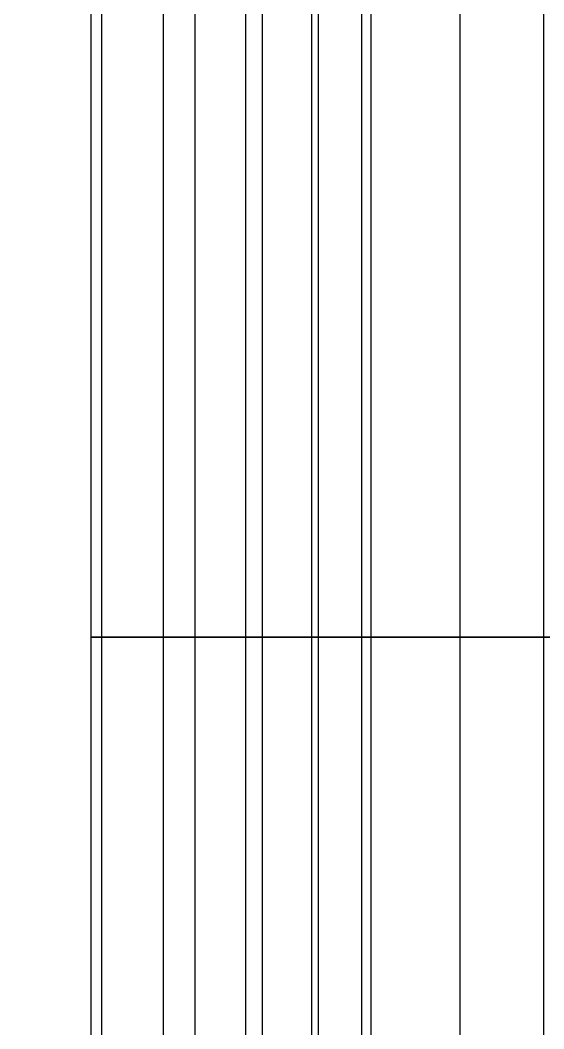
# Model space of a CAD drawing. Extents: x -60 to 60, y 140 to 264.
# Drawn here: x -57.097 to -56.657, y 197.172 to 198.017 of the extents above; entities that cross this region are included whole.
import ezdxf

# ---------------------------------------------------------------- set-up
doc = ezdxf.new("R2010")
doc.units = 0
doc.layers.add('Cut051011', color=7, linetype='CONTINUOUS')

msp = doc.modelspace()

# ---------------------------------------------------------------- linework, layer by layer
at = {"layer": 'Cut051011'}
for p, q in [((-57.037, 197.5, 599.259), (-57.037, 200.5, 599.259)), ((-57.037, 197.5, 599.259), (-57.037, 200.5, 599.259)), ((-57.037, 197.5, 600.741), (-57.037, 200.5, 600.741)), ((-57.037, 197.5, 600.741), (-57.037, 200.5, 600.741)), ((-57.0281, 197.5, 598.75), (-57.0281, 200.5, 598.75)), ((-57.0281, 197.5, 598.75), (-57.0281, 200.5, 598.75)), ((-57.0281, 197.5, 601.25), (-57.0281, 200.5, 601.25)), ((-57.0281, 197.5, 601.25), (-57.0281, 200.5, 601.25)), ((-56.9763, 197.5, 597.268), (-56.9763, 200.5, 597.268)), ((-56.9763, 197.5, 597.268), (-56.9763, 200.5, 597.268)), ((-56.9763, 197.5, 602.732), (-56.9763, 200.5, 602.732)), ((-56.9763, 197.5, 602.732), (-56.9763, 200.5, 602.732)), ((-56.9497, 197.5, 596.761), (-56.9497, 200.5, 596.761)), ((-56.9497, 197.5, 596.761), (-56.9497, 200.5, 596.761)), ((-56.9497, 197.5, 603.239), (-56.9497, 200.5, 603.239)), ((-56.9497, 197.5, 603.239), (-56.9497, 200.5, 603.239)), ((-56.9072, 197.5, 599.409), (-56.9072, 200.5, 599.409)), ((-56.9072, 197.5, 599.409), (-56.9072, 200.5, 599.409)), ((-56.9072, 197.5, 600.591), (-56.9072, 200.5, 600.591)), ((-56.9072, 197.5, 600.591), (-56.9072, 200.5, 600.591)), ((-56.8931, 197.5, 598.605), (-56.8931, 200.5, 598.605)), ((-56.8931, 197.5, 598.605), (-56.8931, 200.5, 598.605)), ((-56.8931, 197.5, 601.395), (-56.8931, 200.5, 601.395)), ((-56.8931, 197.5, 601.395), (-56.8931, 200.5, 601.395)), ((-56.8519, 197.5, 597.423), (-56.8519, 200.5, 597.423)), ((-56.8519, 197.5, 597.423), (-56.8519, 200.5, 597.423)), ((-56.8519, 197.5, 602.577), (-56.8519, 200.5, 602.577)), ((-56.8519, 197.5, 602.577), (-56.8519, 200.5, 602.577)), ((-56.8463, 197.5, 595.282), (-56.8463, 200.5, 595.282)), ((-56.8463, 197.5, 595.282), (-56.8463, 200.5, 595.282)), ((-56.8463, 197.5, 604.718), (-56.8463, 200.5, 604.718)), ((-56.8463, 197.5, 604.718), (-56.8463, 200.5, 604.718)), ((-56.8098, 197.5, 596.62), (-56.8098, 200.5, 596.62)), ((-56.8098, 197.5, 596.62), (-56.8098, 200.5, 596.62)), ((-56.8098, 197.5, 603.38), (-56.8098, 200.5, 603.38)), ((-56.8098, 197.5, 603.38), (-56.8098, 200.5, 603.38)), ((-56.802, 197.5, 594.775), (-56.802, 200.5, 594.775)), ((-56.802, 197.5, 594.775), (-56.802, 200.5, 594.775)), ((-56.802, 197.5, 605.225), (-56.802, 200.5, 605.225)), ((-56.802, 197.5, 605.225), (-56.802, 200.5, 605.225)), ((-56.7273, 197.5, 595.441), (-56.7273, 200.5, 595.441)), ((-56.7273, 197.5, 595.441), (-56.7273, 200.5, 595.441)), ((-56.7273, 197.5, 604.559), (-56.7273, 200.5, 604.559)), ((-56.7273, 197.5, 604.559), (-56.7273, 200.5, 604.559)), ((-56.6572, 197.5, 594.639), (-56.6572, 200.5, 594.639)), ((-56.6572, 197.5, 594.639), (-56.6572, 200.5, 594.639)), ((-56.6572, 197.5, 605.361), (-56.6572, 200.5, 605.361)), ((-56.6572, 197.5, 605.361), (-56.6572, 200.5, 605.361)), ((-57.037, 194.5, 599.259), (-57.037, 197.5, 599.259)), ((-57.037, 194.5, 599.259), (-57.037, 197.5, 599.259)), ((-57.037, 194.5, 600.741), (-57.037, 197.5, 600.741)), ((-57.037, 194.5, 600.741), (-57.037, 197.5, 600.741)), ((-57.0281, 194.5, 598.75), (-57.0281, 197.5, 598.75)), ((-57.0281, 194.5, 598.75), (-57.0281, 197.5, 598.75)), ((-57.0281, 194.5, 601.25), (-57.0281, 197.5, 601.25)), ((-57.0281, 194.5, 601.25), (-57.0281, 197.5, 601.25)), ((-56.9763, 194.5, 597.268), (-56.9763, 197.5, 597.268)), ((-56.9763, 194.5, 597.268), (-56.9763, 197.5, 597.268)), ((-56.9763, 194.5, 602.732), (-56.9763, 197.5, 602.732)), ((-56.9763, 194.5, 602.732), (-56.9763, 197.5, 602.732)), ((-56.9497, 194.5, 596.761), (-56.9497, 197.5, 596.761)), ((-56.9497, 194.5, 596.761), (-56.9497, 197.5, 596.761)), ((-56.9497, 194.5, 603.239), (-56.9497, 197.5, 603.239)), ((-56.9497, 194.5, 603.239), (-56.9497, 197.5, 603.239)), ((-56.9072, 194.5, 599.409), (-56.9072, 197.5, 599.409)), ((-56.9072, 194.5, 599.409), (-56.9072, 197.5, 599.409)), ((-56.9072, 194.5, 600.591), (-56.9072, 197.5, 600.591)), ((-56.9072, 194.5, 600.591), (-56.9072, 197.5, 600.591)), ((-56.8931, 194.5, 598.605), (-56.8931, 197.5, 598.605)), ((-56.8931, 194.5, 598.605), (-56.8931, 197.5, 598.605)), ((-56.8931, 194.5, 601.395), (-56.8931, 197.5, 601.395)), ((-56.8931, 194.5, 601.395), (-56.8931, 197.5, 601.395)), ((-56.8519, 194.5, 597.423), (-56.8519, 197.5, 597.423)), ((-56.8519, 194.5, 597.423), (-56.8519, 197.5, 597.423)), ((-56.8519, 194.5, 602.577), (-56.8519, 197.5, 602.577)), ((-56.8519, 194.5, 602.577), (-56.8519, 197.5, 602.577)), ((-56.8463, 194.5, 595.282), (-56.8463, 197.5, 595.282)), ((-56.8463, 194.5, 595.282), (-56.8463, 197.5, 595.282)), ((-56.8463, 194.5, 604.718), (-56.8463, 197.5, 604.718)), ((-56.8463, 194.5, 604.718), (-56.8463, 197.5, 604.718)), ((-56.8098, 194.5, 596.62), (-56.8098, 197.5, 596.62)), ((-56.8098, 194.5, 596.62), (-56.8098, 197.5, 596.62)), ((-56.8098, 194.5, 603.38), (-56.8098, 197.5, 603.38)), ((-56.8098, 194.5, 603.38), (-56.8098, 197.5, 603.38)), ((-56.802, 194.5, 594.775), (-56.802, 197.5, 594.775)), ((-56.802, 194.5, 594.775), (-56.802, 197.5, 594.775)), ((-56.802, 194.5, 605.225), (-56.802, 197.5, 605.225)), ((-56.802, 194.5, 605.225), (-56.802, 197.5, 605.225)), ((-56.7273, 194.5, 595.441), (-56.7273, 197.5, 595.441)), ((-56.7273, 194.5, 595.441), (-56.7273, 197.5, 595.441)), ((-56.7273, 194.5, 604.559), (-56.7273, 197.5, 604.559)), ((-56.7273, 194.5, 604.559), (-56.7273, 197.5, 604.559)), ((-56.6572, 194.5, 594.639), (-56.6572, 197.5, 594.639)), ((-56.6572, 194.5, 594.639), (-56.6572, 197.5, 594.639)), ((-56.6572, 194.5, 605.361), (-56.6572, 197.5, 605.361)), ((-56.6572, 194.5, 605.361), (-56.6572, 197.5, 605.361))]:
    msp.add_line(p, q, dxfattribs=at)
for centre in [(0, 203.5), (0, 203.5), (0, 200.5), (0, 200.5)]:
    msp.add_circle(centre, 60, dxfattribs=at)
for points in [[(-57.037, 197.5, 599.259), (-57.0382, 197.5, 599.312), (-57.0006, 197.5, 599.358), (-56.9599, 197.5, 599.402), (-56.9072, 197.5, 599.409)], [(-56.9072, 197.5, 600.591), (-56.9599, 197.5, 600.598), (-57.0006, 197.5, 600.642), (-57.0382, 197.5, 600.688), (-57.037, 197.5, 600.741)], [(-57.037, 197.5, 599.259), (-57.0382, 197.5, 599.312), (-57.0006, 197.5, 599.358), (-56.9599, 197.5, 599.402), (-56.9072, 197.5, 599.409)], [(-56.9072, 197.5, 600.591), (-56.9599, 197.5, 600.598), (-57.0006, 197.5, 600.642), (-57.0382, 197.5, 600.688), (-57.037, 197.5, 600.741)], [(-57.037, 197.5, 599.259), (-57.0382, 197.5, 599.312), (-57.0006, 197.5, 599.358), (-56.9599, 197.5, 599.402), (-56.9072, 197.5, 599.409)], [(-56.9072, 197.5, 600.591), (-56.9599, 197.5, 600.598), (-57.0006, 197.5, 600.642), (-57.0382, 197.5, 600.688), (-57.037, 197.5, 600.741)], [(-57.037, 197.5, 599.259), (-57.0382, 197.5, 599.312), (-57.0006, 197.5, 599.358), (-56.9599, 197.5, 599.402), (-56.9072, 197.5, 599.409)], [(-56.9072, 197.5, 600.591), (-56.9599, 197.5, 600.598), (-57.0006, 197.5, 600.642), (-57.0382, 197.5, 600.688), (-57.037, 197.5, 600.741)], [(-56.8931, 197.5, 598.605), (-56.9461, 197.5, 598.609), (-56.9883, 197.5, 598.652), (-57.0275, 197.5, 598.697), (-57.0281, 197.5, 598.75)], [(-57.0281, 197.5, 601.25), (-57.0275, 197.5, 601.303), (-56.9883, 197.5, 601.348), (-56.9461, 197.5, 601.391), (-56.8931, 197.5, 601.395)], [(-56.8931, 197.5, 598.605), (-56.9461, 197.5, 598.609), (-56.9883, 197.5, 598.652), (-57.0275, 197.5, 598.697), (-57.0281, 197.5, 598.75)], [(-57.0281, 197.5, 601.25), (-57.0275, 197.5, 601.303), (-56.9883, 197.5, 601.348), (-56.9461, 197.5, 601.391), (-56.8931, 197.5, 601.395)], [(-56.8931, 197.5, 598.605), (-56.9461, 197.5, 598.609), (-56.9883, 197.5, 598.652), (-57.0275, 197.5, 598.697), (-57.0281, 197.5, 598.75)], [(-57.0281, 197.5, 601.25), (-57.0275, 197.5, 601.303), (-56.9883, 197.5, 601.348), (-56.9461, 197.5, 601.391), (-56.8931, 197.5, 601.395)], [(-56.8931, 197.5, 598.605), (-56.9461, 197.5, 598.609), (-56.9883, 197.5, 598.652), (-57.0275, 197.5, 598.697), (-57.0281, 197.5, 598.75)], [(-57.0281, 197.5, 601.25), (-57.0275, 197.5, 601.303), (-56.9883, 197.5, 601.348), (-56.9461, 197.5, 601.391), (-56.8931, 197.5, 601.395)], [(-56.9763, 197.5, 597.268), (-56.9794, 197.5, 597.321), (-56.9435, 197.5, 597.369), (-56.9044, 197.5, 597.415), (-56.8519, 197.5, 597.423)], [(-56.8519, 197.5, 602.577), (-56.9044, 197.5, 602.585), (-56.9435, 197.5, 602.631), (-56.9794, 197.5, 602.679), (-56.9763, 197.5, 602.732)], [(-56.9763, 197.5, 597.268), (-56.9794, 197.5, 597.321), (-56.9435, 197.5, 597.369), (-56.9044, 197.5, 597.415), (-56.8519, 197.5, 597.423)], [(-56.8519, 197.5, 602.577), (-56.9044, 197.5, 602.585), (-56.9435, 197.5, 602.631), (-56.9794, 197.5, 602.679), (-56.9763, 197.5, 602.732)], [(-56.9763, 197.5, 597.268), (-56.9794, 197.5, 597.321), (-56.9435, 197.5, 597.369), (-56.9044, 197.5, 597.415), (-56.8519, 197.5, 597.423)], [(-56.8519, 197.5, 602.577), (-56.9044, 197.5, 602.585), (-56.9435, 197.5, 602.631), (-56.9794, 197.5, 602.679), (-56.9763, 197.5, 602.732)], [(-56.9763, 197.5, 597.268), (-56.9794, 197.5, 597.321), (-56.9435, 197.5, 597.369), (-56.9044, 197.5, 597.415), (-56.8519, 197.5, 597.423)], [(-56.8519, 197.5, 602.577), (-56.9044, 197.5, 602.585), (-56.9435, 197.5, 602.631), (-56.9794, 197.5, 602.679), (-56.9763, 197.5, 602.732)], [(-56.8098, 197.5, 596.62), (-56.8628, 197.5, 596.623), (-56.9065, 197.5, 596.664), (-56.9473, 197.5, 596.708), (-56.9497, 197.5, 596.761)], [(-56.9497, 197.5, 603.239), (-56.9473, 197.5, 603.292), (-56.9065, 197.5, 603.336), (-56.8628, 197.5, 603.377), (-56.8098, 197.5, 603.38)], [(-56.8098, 197.5, 596.62), (-56.8628, 197.5, 596.623), (-56.9065, 197.5, 596.664), (-56.9473, 197.5, 596.708), (-56.9497, 197.5, 596.761)], [(-56.9497, 197.5, 603.239), (-56.9473, 197.5, 603.292), (-56.9065, 197.5, 603.336), (-56.8628, 197.5, 603.377), (-56.8098, 197.5, 603.38)], [(-56.8098, 197.5, 596.62), (-56.8628, 197.5, 596.623), (-56.9065, 197.5, 596.664), (-56.9473, 197.5, 596.708), (-56.9497, 197.5, 596.761)], [(-56.9497, 197.5, 603.239), (-56.9473, 197.5, 603.292), (-56.9065, 197.5, 603.336), (-56.8628, 197.5, 603.377), (-56.8098, 197.5, 603.38)], [(-56.8098, 197.5, 596.62), (-56.8628, 197.5, 596.623), (-56.9065, 197.5, 596.664), (-56.9473, 197.5, 596.708), (-56.9497, 197.5, 596.761)], [(-56.9497, 197.5, 603.239), (-56.9473, 197.5, 603.292), (-56.9065, 197.5, 603.336), (-56.8628, 197.5, 603.377), (-56.8098, 197.5, 603.38)], [(-56.8463, 197.5, 595.282), (-56.8513, 197.5, 595.335), (-56.817, 197.5, 595.384), (-56.7795, 197.5, 595.431), (-56.7273, 197.5, 595.441)], [(-56.7273, 197.5, 604.559), (-56.7795, 197.5, 604.569), (-56.817, 197.5, 604.616), (-56.8513, 197.5, 604.665), (-56.8463, 197.5, 604.718)], [(-56.8463, 197.5, 595.282), (-56.8513, 197.5, 595.335), (-56.817, 197.5, 595.384), (-56.7795, 197.5, 595.431), (-56.7273, 197.5, 595.441)], [(-56.7273, 197.5, 604.559), (-56.7795, 197.5, 604.569), (-56.817, 197.5, 604.616), (-56.8513, 197.5, 604.665), (-56.8463, 197.5, 604.718)], [(-56.8463, 197.5, 595.282), (-56.8513, 197.5, 595.335), (-56.817, 197.5, 595.384), (-56.7795, 197.5, 595.431), (-56.7273, 197.5, 595.441)], [(-56.7273, 197.5, 604.559), (-56.7795, 197.5, 604.569), (-56.817, 197.5, 604.616), (-56.8513, 197.5, 604.665), (-56.8463, 197.5, 604.718)], [(-56.8463, 197.5, 595.282), (-56.8513, 197.5, 595.335), (-56.817, 197.5, 595.384), (-56.7795, 197.5, 595.431), (-56.7273, 197.5, 595.441)], [(-56.7273, 197.5, 604.559), (-56.7795, 197.5, 604.569), (-56.817, 197.5, 604.616), (-56.8513, 197.5, 604.665), (-56.8463, 197.5, 604.718)], [(-56.6572, 197.5, 594.639), (-56.7103, 197.5, 594.64), (-56.7554, 197.5, 594.68), (-56.7977, 197.5, 594.722), (-56.802, 197.5, 594.775)], [(-56.802, 197.5, 605.225), (-56.7977, 197.5, 605.278), (-56.7554, 197.5, 605.32), (-56.7103, 197.5, 605.36), (-56.6572, 197.5, 605.361)], [(-56.6572, 197.5, 594.639), (-56.7103, 197.5, 594.64), (-56.7554, 197.5, 594.68), (-56.7977, 197.5, 594.722), (-56.802, 197.5, 594.775)], [(-56.802, 197.5, 605.225), (-56.7977, 197.5, 605.278), (-56.7554, 197.5, 605.32), (-56.7103, 197.5, 605.36), (-56.6572, 197.5, 605.361)], [(-56.6572, 197.5, 594.639), (-56.7103, 197.5, 594.64), (-56.7554, 197.5, 594.68), (-56.7977, 197.5, 594.722), (-56.802, 197.5, 594.775)], [(-56.802, 197.5, 605.225), (-56.7977, 197.5, 605.278), (-56.7554, 197.5, 605.32), (-56.7103, 197.5, 605.36), (-56.6572, 197.5, 605.361)], [(-56.6572, 197.5, 594.639), (-56.7103, 197.5, 594.64), (-56.7554, 197.5, 594.68), (-56.7977, 197.5, 594.722), (-56.802, 197.5, 594.775)], [(-56.802, 197.5, 605.225), (-56.7977, 197.5, 605.278), (-56.7554, 197.5, 605.32), (-56.7103, 197.5, 605.36), (-56.6572, 197.5, 605.361)]]:
    msp.add_open_spline(points, degree=2, knots=[0, 0, 0, 0.724386, 0.724386, 1.44877, 1.44877, 1.44877], dxfattribs=at)
for points, degree in [([(-57.0281, 197.5, 598.75), (-57.037, 197.5, 599.259)], 1), ([(-57.037, 197.5, 600.741), (-57.0281, 197.5, 601.25)], 1), ([(-57.0281, 197.5, 598.75), (-57.037, 197.5, 599.259)], 1), ([(-57.037, 197.5, 600.741), (-57.0281, 197.5, 601.25)], 1), ([(-57.0281, 197.5, 598.75), (-57.037, 197.5, 599.259)], 1), ([(-57.037, 197.5, 600.741), (-57.0281, 197.5, 601.25)], 1), ([(-57.0281, 197.5, 598.75), (-57.037, 197.5, 599.259)], 1), ([(-57.037, 197.5, 600.741), (-57.0281, 197.5, 601.25)], 1), ([(-56.9497, 197.5, 596.761), (-56.9763, 197.5, 597.268)], 1), ([(-56.9763, 197.5, 602.732), (-56.9497, 197.5, 603.239)], 1), ([(-56.9497, 197.5, 596.761), (-56.9763, 197.5, 597.268)], 1), ([(-56.9763, 197.5, 602.732), (-56.9497, 197.5, 603.239)], 1), ([(-56.9497, 197.5, 596.761), (-56.9763, 197.5, 597.268)], 1), ([(-56.9763, 197.5, 602.732), (-56.9497, 197.5, 603.239)], 1), ([(-56.9497, 197.5, 596.761), (-56.9763, 197.5, 597.268)], 1), ([(-56.9763, 197.5, 602.732), (-56.9497, 197.5, 603.239)], 1), ([(-56.9072, 197.5, 599.409), (-56.748, 197.5, 599.431), (-56.6036, 197.5, 599.501)], 2), ([(-56.6036, 197.5, 600.499), (-56.748, 197.5, 600.569), (-56.9072, 197.5, 600.591)], 2), ([(-56.9072, 197.5, 599.409), (-56.748, 197.5, 599.431), (-56.6036, 197.5, 599.501)], 2), ([(-56.6036, 197.5, 600.499), (-56.748, 197.5, 600.569), (-56.9072, 197.5, 600.591)], 2), ([(-56.9072, 197.5, 599.409), (-56.748, 197.5, 599.431), (-56.6036, 197.5, 599.501)], 2), ([(-56.6036, 197.5, 600.499), (-56.748, 197.5, 600.569), (-56.9072, 197.5, 600.591)], 2), ([(-56.9072, 197.5, 599.409), (-56.748, 197.5, 599.431), (-56.6036, 197.5, 599.501)], 2), ([(-56.6036, 197.5, 600.499), (-56.748, 197.5, 600.569), (-56.9072, 197.5, 600.591)], 2), ([(-56.5865, 197.5, 598.523), (-56.7333, 197.5, 598.588), (-56.8931, 197.5, 598.605)], 2), ([(-56.8931, 197.5, 601.395), (-56.7333, 197.5, 601.412), (-56.5865, 197.5, 601.477)], 2), ([(-56.5865, 197.5, 598.523), (-56.7333, 197.5, 598.588), (-56.8931, 197.5, 598.605)], 2), ([(-56.8931, 197.5, 601.395), (-56.7333, 197.5, 601.412), (-56.5865, 197.5, 601.477)], 2), ([(-56.5865, 197.5, 598.523), (-56.7333, 197.5, 598.588), (-56.8931, 197.5, 598.605)], 2), ([(-56.8931, 197.5, 601.395), (-56.7333, 197.5, 601.412), (-56.5865, 197.5, 601.477)], 2), ([(-56.5865, 197.5, 598.523), (-56.7333, 197.5, 598.588), (-56.8931, 197.5, 598.605)], 2), ([(-56.8931, 197.5, 601.395), (-56.7333, 197.5, 601.412), (-56.5865, 197.5, 601.477)], 2), ([(-56.8519, 197.5, 597.423), (-56.6936, 197.5, 597.451), (-56.5517, 197.5, 597.526)], 2), ([(-56.5517, 197.5, 602.474), (-56.6936, 197.5, 602.549), (-56.8519, 197.5, 602.577)], 2), ([(-56.8519, 197.5, 597.423), (-56.6936, 197.5, 597.451), (-56.5517, 197.5, 597.526)], 2), ([(-56.5517, 197.5, 602.474), (-56.6936, 197.5, 602.549), (-56.8519, 197.5, 602.577)], 2), ([(-56.8519, 197.5, 597.423), (-56.6936, 197.5, 597.451), (-56.5517, 197.5, 597.526)], 2), ([(-56.5517, 197.5, 602.474), (-56.6936, 197.5, 602.549), (-56.8519, 197.5, 602.577)], 2), ([(-56.8519, 197.5, 597.423), (-56.6936, 197.5, 597.451), (-56.5517, 197.5, 597.526)], 2), ([(-56.5517, 197.5, 602.474), (-56.6936, 197.5, 602.549), (-56.8519, 197.5, 602.577)], 2), ([(-56.802, 197.5, 594.775), (-56.8463, 197.5, 595.282)], 1), ([(-56.8463, 197.5, 604.718), (-56.802, 197.5, 605.225)], 1), ([(-56.802, 197.5, 594.775), (-56.8463, 197.5, 595.282)], 1), ([(-56.8463, 197.5, 604.718), (-56.802, 197.5, 605.225)], 1), ([(-56.802, 197.5, 594.775), (-56.8463, 197.5, 595.282)], 1), ([(-56.8463, 197.5, 604.718), (-56.802, 197.5, 605.225)], 1), ([(-56.802, 197.5, 594.775), (-56.8463, 197.5, 595.282)], 1), ([(-56.8463, 197.5, 604.718), (-56.802, 197.5, 605.225)], 1), ([(-56.5005, 197.5, 596.549), (-56.6495, 197.5, 596.609), (-56.8098, 197.5, 596.62)], 2), ([(-56.8098, 197.5, 603.38), (-56.6495, 197.5, 603.391), (-56.5005, 197.5, 603.451)], 2), ([(-56.5005, 197.5, 596.549), (-56.6495, 197.5, 596.609), (-56.8098, 197.5, 596.62)], 2), ([(-56.8098, 197.5, 603.38), (-56.6495, 197.5, 603.391), (-56.5005, 197.5, 603.451)], 2), ([(-56.5005, 197.5, 596.549), (-56.6495, 197.5, 596.609), (-56.8098, 197.5, 596.62)], 2), ([(-56.8098, 197.5, 603.38), (-56.6495, 197.5, 603.391), (-56.5005, 197.5, 603.451)], 2), ([(-56.5005, 197.5, 596.549), (-56.6495, 197.5, 596.609), (-56.8098, 197.5, 596.62)], 2), ([(-56.8098, 197.5, 603.38), (-56.6495, 197.5, 603.391), (-56.5005, 197.5, 603.451)], 2), ([(-56.7273, 197.5, 595.441), (-56.5701, 197.5, 595.474), (-56.4309, 197.5, 595.554)], 2), ([(-56.4309, 197.5, 604.446), (-56.5701, 197.5, 604.526), (-56.7273, 197.5, 604.559)], 2), ([(-56.7273, 197.5, 595.441), (-56.5701, 197.5, 595.474), (-56.4309, 197.5, 595.554)], 2), ([(-56.4309, 197.5, 604.446), (-56.5701, 197.5, 604.526), (-56.7273, 197.5, 604.559)], 2), ([(-56.7273, 197.5, 595.441), (-56.5701, 197.5, 595.474), (-56.4309, 197.5, 595.554)], 2), ([(-56.4309, 197.5, 604.446), (-56.5701, 197.5, 604.526), (-56.7273, 197.5, 604.559)], 2), ([(-56.7273, 197.5, 595.441), (-56.5701, 197.5, 595.474), (-56.4309, 197.5, 595.554)], 2), ([(-56.4309, 197.5, 604.446), (-56.5701, 197.5, 604.526), (-56.7273, 197.5, 604.559)], 2)]:
    msp.add_open_spline(points, degree=degree, dxfattribs=at)

doc.saveas('drawing.dxf')
